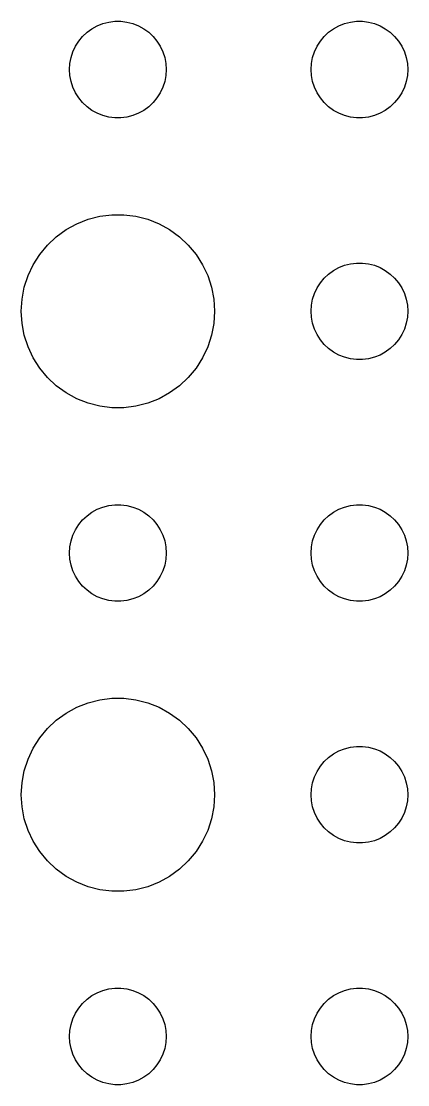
# Model space of a CAD drawing. Header units: metres. Extents: x -112 to 112, y -112 to 112.
# Drawn here: x 42 to 54, y -24 to 9 of the extents above; entities that cross this region are included whole.
import ezdxf

# ---------------------------------------------------------------- set-up
doc = ezdxf.new("R2010")
doc.units = ezdxf.units.M

msp = doc.modelspace()

# ---------------------------------------------------------------- linework, layer by layer
for p, q in [((44.3613, 8.85724), (44.5365, 8.92657)), ((44.5365, 8.92657), (44.7189, 8.97342)), ((44.7189, 8.97342), (44.9058, 8.99704)), ((44.9058, 8.99704), (45.0942, 8.99704)), ((45.0942, 8.99704), (45.2811, 8.97342)), ((45.2811, 8.97342), (45.4635, 8.92657)), ((45.4635, 8.92657), (45.6387, 8.85724)), ((51.8613, 8.85724), (52.0365, 8.92657)), ((52.0365, 8.92657), (52.2189, 8.97342)), ((52.2189, 8.97342), (52.4058, 8.99704)), ((52.4058, 8.99704), (52.5942, 8.99704)), ((52.5942, 8.99704), (52.7811, 8.97342)), ((52.7811, 8.97342), (52.9635, 8.92657)), ((52.9635, 8.92657), (53.1387, 8.85724)), ((43.9065, 8.52681), (44.0439, 8.65576)), ((44.0439, 8.65576), (44.1963, 8.76648)), ((44.1963, 8.76648), (44.3613, 8.85724)), ((45.6387, 8.85724), (45.8037, 8.76648)), ((45.8037, 8.76648), (45.9561, 8.65576)), ((45.9561, 8.65576), (46.0934, 8.52681)), ((51.4065, 8.52681), (51.5439, 8.65576)), ((51.5439, 8.65576), (51.6963, 8.76648)), ((51.6963, 8.76648), (51.8613, 8.85724)), ((53.1387, 8.85724), (53.3037, 8.76648)), ((53.3037, 8.76648), (53.4561, 8.65576)), ((53.4561, 8.65576), (53.5934, 8.52681)), ((43.6855, 8.22263), (43.7865, 8.38167)), ((43.7865, 8.38167), (43.9065, 8.52681)), ((46.0934, 8.52681), (46.2135, 8.38167)), ((46.2135, 8.38167), (46.3145, 8.22263)), ((51.1855, 8.22263), (51.2865, 8.38167)), ((51.2865, 8.38167), (51.4065, 8.52681)), ((53.5934, 8.52681), (53.7135, 8.38167)), ((53.7135, 8.38167), (53.8145, 8.22263)), ((43.5471, 7.87303), (43.6053, 8.05219)), ((43.6053, 8.05219), (43.6855, 8.22263)), ((46.3145, 8.22263), (46.3947, 8.05219)), ((46.3947, 8.05219), (46.4529, 7.87303)), ((51.0471, 7.87303), (51.1053, 8.05219)), ((51.1053, 8.05219), (51.1855, 8.22263)), ((53.8145, 8.22263), (53.8947, 8.05219)), ((53.8947, 8.05219), (53.9529, 7.87303)), ((43.5, 7.5), (43.5118, 7.68799)), ((43.5118, 7.68799), (43.5471, 7.87303)), ((46.4529, 7.87303), (46.4882, 7.68799)), ((46.4882, 7.68799), (46.5, 7.5)), ((51, 7.5), (51.0118, 7.68799)), ((51.0118, 7.68799), (51.0471, 7.87303)), ((53.9529, 7.87303), (53.9882, 7.68799)), ((53.9882, 7.68799), (54, 7.5)), ((43.5118, 7.312), (43.5, 7.5)), ((43.5471, 7.12695), (43.5118, 7.312)), ((46.4882, 7.312), (46.4529, 7.12695)), ((46.5, 7.5), (46.4882, 7.312)), ((51.0118, 7.312), (51, 7.5)), ((51.0471, 7.12695), (51.0118, 7.312)), ((53.9882, 7.312), (53.9529, 7.12695)), ((54, 7.5), (53.9882, 7.312)), ((43.6053, 6.9478), (43.5471, 7.12695)), ((43.6855, 6.77736), (43.6053, 6.9478)), ((46.3947, 6.9478), (46.3145, 6.77736)), ((46.4529, 7.12695), (46.3947, 6.9478)), ((51.1053, 6.9478), (51.0471, 7.12695)), ((51.1855, 6.77736), (51.1053, 6.9478)), ((53.8947, 6.9478), (53.8145, 6.77736)), ((53.9529, 7.12695), (53.8947, 6.9478)), ((43.7865, 6.61832), (43.6855, 6.77736)), ((43.9065, 6.47318), (43.7865, 6.61832)), ((46.2135, 6.61832), (46.0934, 6.47318)), ((46.3145, 6.77736), (46.2135, 6.61832)), ((51.2865, 6.61832), (51.1855, 6.77736)), ((51.4065, 6.47318), (51.2865, 6.61832)), ((53.7135, 6.61832), (53.5934, 6.47318)), ((53.8145, 6.77736), (53.7135, 6.61832)), ((44.0439, 6.34422), (43.9065, 6.47318)), ((44.1963, 6.23351), (44.0439, 6.34422)), ((45.9561, 6.34422), (45.8037, 6.23351)), ((46.0934, 6.47318), (45.9561, 6.34422)), ((51.5439, 6.34422), (51.4065, 6.47318)), ((51.6963, 6.23351), (51.5439, 6.34422)), ((53.4561, 6.34422), (53.3037, 6.23351)), ((53.5934, 6.47318), (53.4561, 6.34422)), ((44.3613, 6.14275), (44.1963, 6.23351)), ((44.5365, 6.07341), (44.3613, 6.14275)), ((44.7189, 6.02657), (44.5365, 6.07341)), ((44.9058, 6.00294), (44.7189, 6.02657)), ((45.0942, 6.00294), (44.9058, 6.00294)), ((45.2811, 6.02657), (45.0942, 6.00294)), ((45.4635, 6.07341), (45.2811, 6.02657)), ((45.6387, 6.14275), (45.4635, 6.07341)), ((45.8037, 6.23351), (45.6387, 6.14275)), ((51.8613, 6.14275), (51.6963, 6.23351)), ((52.0365, 6.07341), (51.8613, 6.14275)), ((52.2189, 6.02657), (52.0365, 6.07341)), ((52.4058, 6.00294), (52.2189, 6.02657)), ((52.5942, 6.00294), (52.4058, 6.00294)), ((52.7811, 6.02657), (52.5942, 6.00294)), ((52.9635, 6.07341), (52.7811, 6.02657)), ((53.1387, 6.14275), (52.9635, 6.07341)), ((53.3037, 6.23351), (53.1387, 6.14275)), ((44.4379, 2.94685), (44.8116, 2.99408)), ((44.8116, 2.99408), (45.1884, 2.99408)), ((45.1884, 2.99408), (45.5621, 2.94685)), ((43.3925, 2.53297), (43.7227, 2.71448)), ((43.7227, 2.71448), (44.0729, 2.85316)), ((44.0729, 2.85316), (44.4379, 2.94685)), ((45.5621, 2.94685), (45.927, 2.85316)), ((45.927, 2.85316), (46.2773, 2.71448)), ((46.2773, 2.71448), (46.6075, 2.53297)), ((42.8131, 2.05363), (43.0877, 2.31154)), ((43.0877, 2.31154), (43.3925, 2.53297)), ((46.6075, 2.53297), (46.9123, 2.31154)), ((46.9123, 2.31154), (47.1869, 2.05363)), ((42.5729, 1.76335), (42.8131, 2.05363)), ((47.1869, 2.05363), (47.427, 1.76335)), ((42.3711, 1.44525), (42.5729, 1.76335)), ((47.427, 1.76335), (47.6289, 1.44525)), ((42.2107, 1.10437), (42.3711, 1.44525)), ((47.6289, 1.44525), (47.7893, 1.10437)), ((51.6963, 1.26648), (51.8613, 1.35724)), ((51.8613, 1.35724), (52.0365, 1.42657)), ((52.0365, 1.42657), (52.2189, 1.47342)), ((52.2189, 1.47342), (52.4058, 1.49704)), ((52.4058, 1.49704), (52.5942, 1.49704)), ((52.5942, 1.49704), (52.7811, 1.47342)), ((52.7811, 1.47342), (52.9635, 1.42657)), ((52.9635, 1.42657), (53.1387, 1.35724)), ((53.1387, 1.35724), (53.3037, 1.26648)), ((42.0942, 0.74606), (42.2107, 1.10437)), ((47.7893, 1.10437), (47.9057, 0.74606)), ((51.2865, 0.88167), (51.4065, 1.02681)), ((51.4065, 1.02681), (51.5439, 1.15576)), ((51.5439, 1.15576), (51.6963, 1.26648)), ((53.3037, 1.26648), (53.4561, 1.15576)), ((53.4561, 1.15576), (53.5934, 1.02681)), ((53.5934, 1.02681), (53.7135, 0.88167)), ((42.0237, 0.37599), (42.0942, 0.74606)), ((47.9057, 0.74606), (47.9763, 0.37599)), ((51.1053, 0.55219), (51.1855, 0.72263)), ((51.1855, 0.72263), (51.2865, 0.88167)), ((53.7135, 0.88167), (53.8145, 0.72263)), ((53.8145, 0.72263), (53.8947, 0.55219)), ((42, 0), (42.0237, 0.37599)), ((47.9763, 0.37599), (48, 0)), ((51.0118, 0.18799), (51.0471, 0.37303)), ((51.0471, 0.37303), (51.1053, 0.55219)), ((53.8947, 0.55219), (53.9529, 0.37303)), ((53.9529, 0.37303), (53.9882, 0.18799)), ((42.0237, -0.37599), (42, 0)), ((48, 0), (47.9763, -0.37599)), ((51, 0), (51.0118, 0.18799)), ((51.0118, -0.18799), (51, 0)), ((53.9882, 0.18799), (54, 0)), ((54, 0), (53.9882, -0.18799)), ((51.0471, -0.37303), (51.0118, -0.18799)), ((53.9882, -0.18799), (53.9529, -0.37303)), ((42.0942, -0.74606), (42.0237, -0.37599)), ((47.9763, -0.37599), (47.9057, -0.74606)), ((51.1053, -0.55219), (51.0471, -0.37303)), ((51.1855, -0.72263), (51.1053, -0.55219)), ((53.8947, -0.55219), (53.8145, -0.72263)), ((53.9529, -0.37303), (53.8947, -0.55219)), ((42.2107, -1.10437), (42.0942, -0.74606)), ((47.9057, -0.74606), (47.7893, -1.10437)), ((51.2865, -0.88167), (51.1855, -0.72263)), ((51.4065, -1.02681), (51.2865, -0.88167)), ((53.7135, -0.88167), (53.5934, -1.02681)), ((53.8145, -0.72263), (53.7135, -0.88167)), ((42.3711, -1.44525), (42.2107, -1.10437)), ((47.7893, -1.10437), (47.6289, -1.44525)), ((51.5439, -1.15576), (51.4065, -1.02681)), ((51.6963, -1.26648), (51.5439, -1.15576)), ((51.8613, -1.35724), (51.6963, -1.26648)), ((53.3037, -1.26648), (53.1387, -1.35724)), ((53.4561, -1.15576), (53.3037, -1.26648)), ((53.5934, -1.02681), (53.4561, -1.15576)), ((42.5729, -1.76335), (42.3711, -1.44525)), ((47.6289, -1.44525), (47.427, -1.76335)), ((52.0365, -1.42657), (51.8613, -1.35724)), ((52.2189, -1.47342), (52.0365, -1.42657)), ((52.4058, -1.49704), (52.2189, -1.47342)), ((52.5942, -1.49704), (52.4058, -1.49704)), ((52.7811, -1.47342), (52.5942, -1.49704)), ((52.9635, -1.42657), (52.7811, -1.47342)), ((53.1387, -1.35724), (52.9635, -1.42657)), ((42.8131, -2.05363), (42.5729, -1.76335)), ((47.427, -1.76335), (47.1869, -2.05363)), ((43.0877, -2.31154), (42.8131, -2.05363)), ((47.1869, -2.05363), (46.9123, -2.31154)), ((43.3925, -2.53297), (43.0877, -2.31154)), ((43.7227, -2.71448), (43.3925, -2.53297)), ((46.6075, -2.53297), (46.2773, -2.71448)), ((46.9123, -2.31154), (46.6075, -2.53297)), ((44.0729, -2.85316), (43.7227, -2.71448)), ((44.4379, -2.94685), (44.0729, -2.85316)), ((44.8116, -2.99408), (44.4379, -2.94685)), ((45.5621, -2.94685), (45.1884, -2.99408)), ((45.927, -2.85316), (45.5621, -2.94685)), ((46.2773, -2.71448), (45.927, -2.85316)), ((45.1884, -2.99408), (44.8116, -2.99408)), ((44.0439, -6.34422), (44.1963, -6.23351)), ((44.1963, -6.23351), (44.3613, -6.14275)), ((44.3613, -6.14275), (44.5365, -6.07341)), ((44.5365, -6.07341), (44.7189, -6.02657)), ((44.7189, -6.02657), (44.9058, -6.00294)), ((44.9058, -6.00294), (45.0942, -6.00294)), ((45.0942, -6.00294), (45.2811, -6.02657)), ((45.2811, -6.02657), (45.4635, -6.07341)), ((45.4635, -6.07341), (45.6387, -6.14275)), ((45.6387, -6.14275), (45.8037, -6.23351)), ((45.8037, -6.23351), (45.9561, -6.34422)), ((51.5439, -6.34422), (51.6963, -6.23351)), ((51.6963, -6.23351), (51.8613, -6.14275)), ((51.8613, -6.14275), (52.0365, -6.07341)), ((52.0365, -6.07341), (52.2189, -6.02657)), ((52.2189, -6.02657), (52.4058, -6.00294)), ((52.4058, -6.00294), (52.5942, -6.00294)), ((52.5942, -6.00294), (52.7811, -6.02657)), ((52.7811, -6.02657), (52.9635, -6.07341)), ((52.9635, -6.07341), (53.1387, -6.14275)), ((53.1387, -6.14275), (53.3037, -6.23351)), ((53.3037, -6.23351), (53.4561, -6.34422)), ((43.7865, -6.61832), (43.9065, -6.47318)), ((43.9065, -6.47318), (44.0439, -6.34422)), ((45.9561, -6.34422), (46.0934, -6.47318)), ((46.0934, -6.47318), (46.2135, -6.61832)), ((51.2865, -6.61832), (51.4065, -6.47318)), ((51.4065, -6.47318), (51.5439, -6.34422)), ((53.4561, -6.34422), (53.5934, -6.47318)), ((53.5934, -6.47318), (53.7135, -6.61832)), ((43.6053, -6.9478), (43.6855, -6.77736)), ((43.6855, -6.77736), (43.7865, -6.61832)), ((46.2135, -6.61832), (46.3145, -6.77736)), ((46.3145, -6.77736), (46.3947, -6.9478)), ((51.1053, -6.9478), (51.1855, -6.77736)), ((51.1855, -6.77736), (51.2865, -6.61832)), ((53.7135, -6.61832), (53.8145, -6.77736)), ((53.8145, -6.77736), (53.8947, -6.9478)), ((43.5118, -7.312), (43.5471, -7.12695)), ((43.5471, -7.12695), (43.6053, -6.9478)), ((46.3947, -6.9478), (46.4529, -7.12695)), ((46.4529, -7.12695), (46.4882, -7.312)), ((51.0118, -7.312), (51.0471, -7.12695)), ((51.0471, -7.12695), (51.1053, -6.9478)), ((53.8947, -6.9478), (53.9529, -7.12695)), ((53.9529, -7.12695), (53.9882, -7.312)), ((43.5, -7.5), (43.5118, -7.312)), ((43.5118, -7.68799), (43.5, -7.5)), ((46.4882, -7.312), (46.5, -7.5)), ((46.5, -7.5), (46.4882, -7.68799)), ((51, -7.5), (51.0118, -7.312)), ((51.0118, -7.68799), (51, -7.5)), ((53.9882, -7.312), (54, -7.5)), ((54, -7.5), (53.9882, -7.68799)), ((43.5471, -7.87303), (43.5118, -7.68799)), ((43.6053, -8.05219), (43.5471, -7.87303)), ((46.4529, -7.87303), (46.3947, -8.05219)), ((46.4882, -7.68799), (46.4529, -7.87303)), ((51.0471, -7.87303), (51.0118, -7.68799)), ((51.1053, -8.05219), (51.0471, -7.87303)), ((53.9529, -7.87303), (53.8947, -8.05219)), ((53.9882, -7.68799), (53.9529, -7.87303)), ((43.6855, -8.22263), (43.6053, -8.05219)), ((43.7865, -8.38167), (43.6855, -8.22263)), ((46.3145, -8.22263), (46.2135, -8.38167)), ((46.3947, -8.05219), (46.3145, -8.22263)), ((51.1855, -8.22263), (51.1053, -8.05219)), ((51.2865, -8.38167), (51.1855, -8.22263)), ((53.8145, -8.22263), (53.7135, -8.38167)), ((53.8947, -8.05219), (53.8145, -8.22263)), ((43.9065, -8.52681), (43.7865, -8.38167)), ((44.0439, -8.65576), (43.9065, -8.52681)), ((46.0934, -8.52681), (45.9561, -8.65576)), ((46.2135, -8.38167), (46.0934, -8.52681)), ((51.4065, -8.52681), (51.2865, -8.38167)), ((51.5439, -8.65576), (51.4065, -8.52681)), ((53.5934, -8.52681), (53.4561, -8.65576)), ((53.7135, -8.38167), (53.5934, -8.52681)), ((44.1963, -8.76648), (44.0439, -8.65576)), ((44.3613, -8.85724), (44.1963, -8.76648)), ((44.5365, -8.92657), (44.3613, -8.85724)), ((45.6387, -8.85724), (45.4635, -8.92657)), ((45.8037, -8.76648), (45.6387, -8.85724)), ((45.9561, -8.65576), (45.8037, -8.76648)), ((51.6963, -8.76648), (51.5439, -8.65576)), ((51.8613, -8.85724), (51.6963, -8.76648)), ((52.0365, -8.92657), (51.8613, -8.85724)), ((53.1387, -8.85724), (52.9635, -8.92657)), ((53.3037, -8.76648), (53.1387, -8.85724)), ((53.4561, -8.65576), (53.3037, -8.76648)), ((44.7189, -8.97342), (44.5365, -8.92657)), ((44.9058, -8.99704), (44.7189, -8.97342)), ((45.0942, -8.99704), (44.9058, -8.99704)), ((45.2811, -8.97342), (45.0942, -8.99704)), ((45.4635, -8.92657), (45.2811, -8.97342)), ((52.2189, -8.97342), (52.0365, -8.92657)), ((52.4058, -8.99704), (52.2189, -8.97342)), ((52.5942, -8.99704), (52.4058, -8.99704)), ((52.7811, -8.97342), (52.5942, -8.99704)), ((52.9635, -8.92657), (52.7811, -8.97342)), ((43.7227, -12.2855), (44.0729, -12.1468)), ((44.0729, -12.1468), (44.4379, -12.0531)), ((44.4379, -12.0531), (44.8116, -12.0059)), ((44.8116, -12.0059), (45.1884, -12.0059)), ((45.1884, -12.0059), (45.5621, -12.0531)), ((45.5621, -12.0531), (45.927, -12.1468)), ((45.927, -12.1468), (46.2773, -12.2855)), ((43.0877, -12.6884), (43.3925, -12.467)), ((43.3925, -12.467), (43.7227, -12.2855)), ((46.2773, -12.2855), (46.6075, -12.467)), ((46.6075, -12.467), (46.9123, -12.6884)), ((42.8131, -12.9464), (43.0877, -12.6884)), ((46.9123, -12.6884), (47.1869, -12.9464)), ((42.5729, -13.2366), (42.8131, -12.9464)), ((47.1869, -12.9464), (47.427, -13.2366)), ((42.3711, -13.5547), (42.5729, -13.2366)), ((47.427, -13.2366), (47.6289, -13.5547)), ((52.0365, -13.5734), (52.2189, -13.5266)), ((52.2189, -13.5266), (52.4058, -13.5029)), ((52.4058, -13.5029), (52.5942, -13.5029)), ((52.5942, -13.5029), (52.7811, -13.5266)), ((52.7811, -13.5266), (52.9635, -13.5734)), ((42.2107, -13.8956), (42.3711, -13.5547)), ((47.6289, -13.5547), (47.7893, -13.8956)), ((51.4065, -13.9732), (51.5439, -13.8442)), ((51.5439, -13.8442), (51.6963, -13.7335)), ((51.6963, -13.7335), (51.8613, -13.6427)), ((51.8613, -13.6427), (52.0365, -13.5734)), ((52.9635, -13.5734), (53.1387, -13.6427)), ((53.1387, -13.6427), (53.3037, -13.7335)), ((53.3037, -13.7335), (53.4561, -13.8442)), ((53.4561, -13.8442), (53.5934, -13.9732)), ((42.0942, -14.2539), (42.2107, -13.8956)), ((47.7893, -13.8956), (47.9057, -14.2539)), ((51.1855, -14.2774), (51.2865, -14.1183)), ((51.2865, -14.1183), (51.4065, -13.9732)), ((53.5934, -13.9732), (53.7135, -14.1183)), ((53.7135, -14.1183), (53.8145, -14.2774)), ((42.0237, -14.624), (42.0942, -14.2539)), ((47.9057, -14.2539), (47.9763, -14.624)), ((51.0471, -14.627), (51.1053, -14.4478)), ((51.1053, -14.4478), (51.1855, -14.2774)), ((53.8145, -14.2774), (53.8947, -14.4478)), ((53.8947, -14.4478), (53.9529, -14.627)), ((42, -15), (42.0237, -14.624)), ((47.9763, -14.624), (48, -15)), ((51, -15), (51.0118, -14.812)), ((51.0118, -14.812), (51.0471, -14.627)), ((53.9529, -14.627), (53.9882, -14.812)), ((53.9882, -14.812), (54, -15)), ((42.0237, -15.376), (42, -15)), ((48, -15), (47.9763, -15.376)), ((51.0118, -15.188), (51, -15)), ((54, -15), (53.9882, -15.188)), ((42.0942, -15.7461), (42.0237, -15.376)), ((47.9763, -15.376), (47.9057, -15.7461)), ((51.0471, -15.373), (51.0118, -15.188)), ((51.1053, -15.5522), (51.0471, -15.373)), ((53.9529, -15.373), (53.8947, -15.5522)), ((53.9882, -15.188), (53.9529, -15.373)), ((42.2107, -16.1044), (42.0942, -15.7461)), ((47.9057, -15.7461), (47.7893, -16.1044)), ((51.1855, -15.7226), (51.1053, -15.5522)), ((51.2865, -15.8817), (51.1855, -15.7226)), ((53.8145, -15.7226), (53.7135, -15.8817)), ((53.8947, -15.5522), (53.8145, -15.7226)), ((42.3711, -16.4453), (42.2107, -16.1044)), ((47.7893, -16.1044), (47.6289, -16.4453)), ((51.4065, -16.0268), (51.2865, -15.8817)), ((51.5439, -16.1558), (51.4065, -16.0268)), ((51.6963, -16.2665), (51.5439, -16.1558)), ((53.4561, -16.1558), (53.3037, -16.2665)), ((53.5934, -16.0268), (53.4561, -16.1558)), ((53.7135, -15.8817), (53.5934, -16.0268)), ((42.5729, -16.7634), (42.3711, -16.4453)), ((47.6289, -16.4453), (47.427, -16.7634)), ((51.8613, -16.3572), (51.6963, -16.2665)), ((52.0365, -16.4266), (51.8613, -16.3572)), ((52.2189, -16.4734), (52.0365, -16.4266)), ((52.4058, -16.497), (52.2189, -16.4734)), ((52.5942, -16.497), (52.4058, -16.497)), ((52.7811, -16.4734), (52.5942, -16.497)), ((52.9635, -16.4266), (52.7811, -16.4734)), ((53.1387, -16.3572), (52.9635, -16.4266)), ((53.3037, -16.2665), (53.1387, -16.3572)), ((42.8131, -17.0536), (42.5729, -16.7634)), ((47.427, -16.7634), (47.1869, -17.0536)), ((43.0877, -17.3115), (42.8131, -17.0536)), ((47.1869, -17.0536), (46.9123, -17.3115)), ((43.3925, -17.533), (43.0877, -17.3115)), ((46.9123, -17.3115), (46.6075, -17.533)), ((43.7227, -17.7145), (43.3925, -17.533)), ((44.0729, -17.8532), (43.7227, -17.7145)), ((46.2773, -17.7145), (45.927, -17.8532)), ((46.6075, -17.533), (46.2773, -17.7145)), ((44.4379, -17.9469), (44.0729, -17.8532)), ((44.8116, -17.9941), (44.4379, -17.9469)), ((45.1884, -17.9941), (44.8116, -17.9941)), ((45.5621, -17.9469), (45.1884, -17.9941)), ((45.927, -17.8532), (45.5621, -17.9469)), ((44.3613, -21.1427), (44.5365, -21.0734)), ((44.5365, -21.0734), (44.7189, -21.0266)), ((44.7189, -21.0266), (44.9058, -21.003)), ((44.9058, -21.003), (45.0942, -21.003)), ((45.0942, -21.003), (45.2811, -21.0266)), ((45.2811, -21.0266), (45.4635, -21.0734)), ((45.4635, -21.0734), (45.6387, -21.1427)), ((51.8613, -21.1427), (52.0365, -21.0734)), ((52.0365, -21.0734), (52.2189, -21.0266)), ((52.2189, -21.0266), (52.4058, -21.003)), ((52.4058, -21.003), (52.5942, -21.003)), ((52.5942, -21.003), (52.7811, -21.0266)), ((52.7811, -21.0266), (52.9635, -21.0734)), ((52.9635, -21.0734), (53.1387, -21.1427)), ((43.9065, -21.4732), (44.0439, -21.3442)), ((44.0439, -21.3442), (44.1963, -21.2335)), ((44.1963, -21.2335), (44.3613, -21.1427)), ((45.6387, -21.1427), (45.8037, -21.2335)), ((45.8037, -21.2335), (45.9561, -21.3442)), ((45.9561, -21.3442), (46.0934, -21.4732)), ((51.4065, -21.4732), (51.5439, -21.3442)), ((51.5439, -21.3442), (51.6963, -21.2335)), ((51.6963, -21.2335), (51.8613, -21.1427)), ((53.1387, -21.1427), (53.3037, -21.2335)), ((53.3037, -21.2335), (53.4561, -21.3442)), ((53.4561, -21.3442), (53.5934, -21.4732)), ((43.6855, -21.7774), (43.7865, -21.6183)), ((43.7865, -21.6183), (43.9065, -21.4732)), ((46.0934, -21.4732), (46.2135, -21.6183)), ((46.2135, -21.6183), (46.3145, -21.7774)), ((51.1855, -21.7774), (51.2865, -21.6183)), ((51.2865, -21.6183), (51.4065, -21.4732)), ((53.5934, -21.4732), (53.7135, -21.6183)), ((53.7135, -21.6183), (53.8145, -21.7774)), ((43.5471, -22.127), (43.6053, -21.9478)), ((43.6053, -21.9478), (43.6855, -21.7774)), ((46.3145, -21.7774), (46.3947, -21.9478)), ((46.3947, -21.9478), (46.4529, -22.127)), ((51.0471, -22.127), (51.1053, -21.9478)), ((51.1053, -21.9478), (51.1855, -21.7774)), ((53.8145, -21.7774), (53.8947, -21.9478)), ((53.8947, -21.9478), (53.9529, -22.127)), ((43.5, -22.5), (43.5118, -22.312)), ((43.5118, -22.312), (43.5471, -22.127)), ((46.4529, -22.127), (46.4882, -22.312)), ((46.4882, -22.312), (46.5, -22.5)), ((51, -22.5), (51.0118, -22.312)), ((51.0118, -22.312), (51.0471, -22.127)), ((53.9529, -22.127), (53.9882, -22.312)), ((53.9882, -22.312), (54, -22.5)), ((43.5118, -22.688), (43.5, -22.5)), ((43.5471, -22.873), (43.5118, -22.688)), ((46.4882, -22.688), (46.4529, -22.873)), ((46.5, -22.5), (46.4882, -22.688)), ((51.0118, -22.688), (51, -22.5)), ((51.0471, -22.873), (51.0118, -22.688)), ((53.9882, -22.688), (53.9529, -22.873)), ((54, -22.5), (53.9882, -22.688)), ((43.6053, -23.0522), (43.5471, -22.873)), ((43.6855, -23.2226), (43.6053, -23.0522)), ((46.3947, -23.0522), (46.3145, -23.2226)), ((46.4529, -22.873), (46.3947, -23.0522)), ((51.1053, -23.0522), (51.0471, -22.873)), ((51.1855, -23.2226), (51.1053, -23.0522)), ((53.8947, -23.0522), (53.8145, -23.2226)), ((53.9529, -22.873), (53.8947, -23.0522)), ((43.7865, -23.3817), (43.6855, -23.2226)), ((43.9065, -23.5268), (43.7865, -23.3817)), ((46.2135, -23.3817), (46.0934, -23.5268)), ((46.3145, -23.2226), (46.2135, -23.3817)), ((51.2865, -23.3817), (51.1855, -23.2226)), ((51.4065, -23.5268), (51.2865, -23.3817)), ((53.7135, -23.3817), (53.5934, -23.5268)), ((53.8145, -23.2226), (53.7135, -23.3817)), ((44.0439, -23.6558), (43.9065, -23.5268)), ((44.1963, -23.7665), (44.0439, -23.6558)), ((45.9561, -23.6558), (45.8037, -23.7665)), ((46.0934, -23.5268), (45.9561, -23.6558)), ((51.5439, -23.6558), (51.4065, -23.5268)), ((51.6963, -23.7665), (51.5439, -23.6558)), ((53.4561, -23.6558), (53.3037, -23.7665)), ((53.5934, -23.5268), (53.4561, -23.6558)), ((44.3613, -23.8572), (44.1963, -23.7665)), ((44.5365, -23.9266), (44.3613, -23.8572)), ((44.7189, -23.9734), (44.5365, -23.9266)), ((44.9058, -23.997), (44.7189, -23.9734)), ((45.0942, -23.997), (44.9058, -23.997)), ((45.2811, -23.9734), (45.0942, -23.997)), ((45.4635, -23.9266), (45.2811, -23.9734)), ((45.6387, -23.8572), (45.4635, -23.9266)), ((45.8037, -23.7665), (45.6387, -23.8572)), ((51.8613, -23.8572), (51.6963, -23.7665)), ((52.0365, -23.9266), (51.8613, -23.8572)), ((52.2189, -23.9734), (52.0365, -23.9266)), ((52.4058, -23.997), (52.2189, -23.9734)), ((52.5942, -23.997), (52.4058, -23.997)), ((52.7811, -23.9734), (52.5942, -23.997)), ((52.9635, -23.9266), (52.7811, -23.9734)), ((53.1387, -23.8572), (52.9635, -23.9266)), ((53.3037, -23.7665), (53.1387, -23.8572))]:
    msp.add_line(p, q)

doc.saveas('drawing.dxf')
